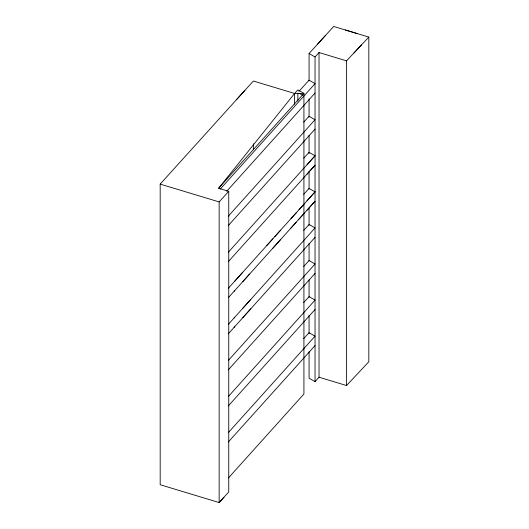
<?xml version="1.0" encoding="UTF-8"?>
<svg xmlns="http://www.w3.org/2000/svg" width="529" height="529" viewBox="0 0 529 529"><rect width="100%" height="100%" fill="white"/><g stroke="black" fill="none" stroke-linecap="round" stroke-linejoin="round"><path stroke-width="0.79" d="M218.629 188.245L303.924 93.375L294.587 93.474L253.358 81.016L160.181 184.112L160.181 484.736L219.151 502.55L228.753 491.937L228.753 191.306L218.629 188.245L294.587 93.474L297.86 89.87L303.924 93.375L303.924 394.006L228.449 477.945M309.068 351.745L309.068 378.182L315.046 381.634L315.046 56.96L319.027 52.53L346.528 60.855L368.819 37.083L333.673 26.45L309.068 53.502L309.068 80.765M220.183 189.151L315.046 83.642L309.068 80.183L298.925 91.332M226.663 191.333L315.046 93.031M228.27 216.222L315.046 119.713L309.068 116.261L303.725 122.126M228.27 225.618L315.046 129.109M307.012 164.724L315.046 155.791L309.068 152.339L303.725 158.204M228.27 252.3L315.046 155.791M307.012 174.12L315.046 165.187L228.27 261.696M234.697 281.23L242.732 272.29M266.834 245.482L280.668 230.108M290.943 218.669L303.924 204.234M307.012 200.802L315.046 191.862L309.068 188.41L303.725 194.275M228.27 288.378L272.911 238.731M274.875 236.542L296.174 212.856M298.978 209.735L315.046 191.862M234.142 291.248L249.642 273.996M272.911 248.121L280.668 239.498M290.943 228.065L303.924 213.63M307.012 210.198L315.046 201.258L298.978 219.132M228.27 297.767L234.697 290.619M242.732 281.686L296.174 222.253M234.142 317.929L315.046 227.939L309.068 224.488L303.725 230.353M228.27 324.449L234.697 317.301M242.732 308.367L250.772 299.434M234.142 327.319L315.046 237.336M228.27 333.845L234.697 326.697M242.732 317.764L250.772 308.824M228.27 360.527L315.046 264.017L309.068 260.559L303.725 266.431M228.27 369.923L315.046 273.407M228.27 396.605L315.046 300.088L309.068 296.637L303.725 302.502M228.27 405.994L315.046 309.485M228.27 432.676L315.046 336.166L309.068 332.715L303.725 338.58M228.27 442.072L315.046 345.563M315.046 381.634L319.027 377.21L319.027 52.53M236.41 99.756L244.887 90.386M223.952 497.24L219.151 502.55L219.151 201.919L228.753 191.306M317.268 44.482L325.474 35.469M353.954 52.926L361.393 45.011M319.027 377.21L346.528 385.529L368.819 361.763L368.819 37.083M160.181 184.112L219.151 201.919M345.391 29.994L357.101 33.539M309.068 53.502L315.046 56.96M299.209 93.283L302.575 95.227M346.528 60.855L346.528 385.529M309.068 98.943L309.068 117.121M309.068 135.292L309.068 153.47M309.068 171.647L309.068 188.992M309.068 207.996L309.068 225.347M309.068 243.519L309.068 260.87M309.068 279.867L309.068 297.219M309.068 315.396L309.068 333.568M297.86 93.177L297.86 101.118M294.587 93.474L294.587 104.206M253.358 143.782L253.358 149.562"/></g></svg>
